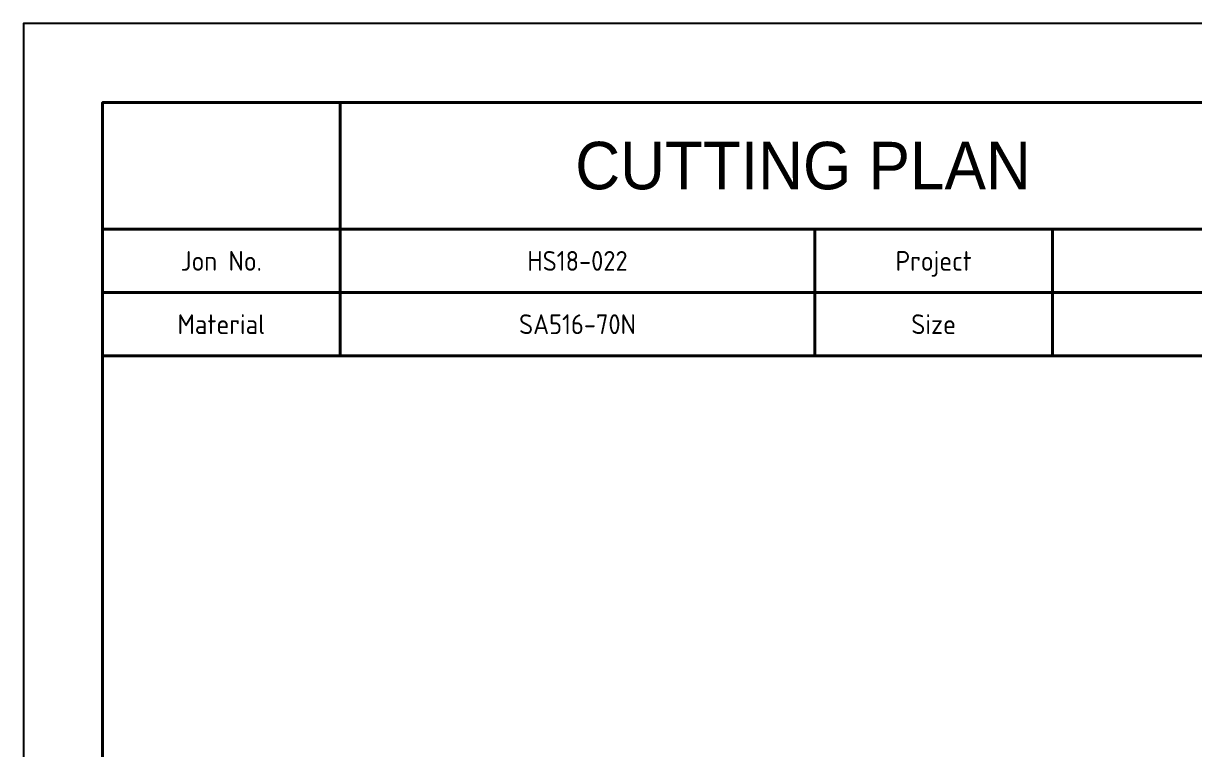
# Model space of a CAD drawing. Header units: millimetres. Extents: x -47360 to 661737, y -45870 to 354580.
# Drawn here: x 320000 to 328878, y 27096 to 32600 of the extents above; entities that cross this region are included whole.
import ezdxf
from ezdxf.enums import TextEntityAlignment as Align

# ---------------------------------------------------------------- set-up
doc = ezdxf.new("R2010")
doc.units = ezdxf.units.MM
doc.header["$LTSCALE"] = 10
doc.layers.add('PAGE', color=9, linetype='Continuous', plot=False)
doc.layers.add('TITLE', color=15, linetype='Continuous', lineweight=40)
doc.styles.get("Standard").update_dxf_attribs({"font": 'isocp2.shx', "bigfont": 'whgtxt.shx'})

# ---------------------------------------------------------------- blocks, each defined once
blk = doc.blocks.new('CP00')
at = {"layer": 'PAGE'}
blk.add_lwpolyline([(0, 0), (297, 0), (297, 210), (0, 210)], close=True, dxfattribs=at)
at = {"layer": 'TITLE'}
for p, q in [((40, 184), (40, 200)), ((10, 184), (287, 184)), ((10, 168), (287, 168))]:
    blk.add_line(p, q, dxfattribs=at)
at = {"layer": 'TITLE', "color": 8}
for p, q in [((40, 168), (40, 184)), ((130, 168), (130, 184)), ((10, 176), (287, 176))]:
    blk.add_line(p, q, dxfattribs=at)
at = {"layer": 'TITLE', "color": 9}
blk.add_line((100, 168), (100, 184), dxfattribs=at)
at = {"layer": 'TITLE', "color": 15}
blk.add_lwpolyline([(10, 10), (287, 10), (287, 200), (10, 200)], close=True, dxfattribs=at)
at = {"layer": 'PAGE', "color": 2}
blk.add_attdef('ATT_NESTINGPLANNO', text='', height=2.5, dxfattribs=at).set_placement((220, 203), align=Align.MIDDLE_CENTER)
for tag, p in [('ATT_OWNERITEMNO', (35, 7.09)), ('ATT_PARTNAME', (35, 2.09))]:
    blk.add_attdef(tag, text='', height=2.5, dxfattribs=at).set_placement(p, align=Align.MIDDLE_LEFT)
at = {"layer": 'TITLE', "color": 2}
for s, p in [('Jon No.', (25, 180)), ('Project', (115, 180)), ('Material', (25, 172)), ('Size', (115, 172))]:
    blk.add_text(s, height=2.5, dxfattribs=at).set_placement(p, align=Align.MIDDLE_CENTER)
at = {"layer": 'TITLE', "color": 3, "insert": (98.5, 192), "char_height": 6, "width": 59.896, "attachment_point": 5}
blk.add_mtext('{\\fHYHeadLine-Medium|b0|i0|c129|p18;CUTTING PLAN}', dxfattribs=at)
at = {"layer": 'TITLE', "color": 2}
for tag, height, p in [('ATT_PORNO', 2.5, (222, 196)), ('ATT_CUTTINGPLANNO', 2.5, (212.75, 188)), ('ATT_PAGENO', 2.5, (264.5, 188)), ('ATT_PAGESUBTOTAL', 2.5, (279.5, 188)), ('ATT_WONO', 2.5, (70, 180)), ('ATT_PROJECT', 2.5, (163.5, 180)), ('ATT_PORWEIGHT', 2, (278.5, 89)), ('ATT_NETWEIGHT', 2, (278.5, 83)), ('ATT_SAVEWEIGHT', 2, (278.5, 77)), ('ATT_SCRAPWEIGHT', 2, (278.5, 71)), ('ATT_CUTTING', 2, (278.5, 65))]:
    blk.add_attdef(tag, text='', height=height, dxfattribs=at).set_placement(p, align=Align.MIDDLE_CENTER)
at = {"layer": 'TITLE', "color": 3}
for tag, p in [('ATT_MATERIAL', (70, 172)), ('ATT_SIZE', (163.5, 172)), ('ATT_QTY', (262.75, 172))]:
    blk.add_attdef(tag, text='', height=2.5, dxfattribs=at).set_placement(p, align=Align.MIDDLE_CENTER)

msp = doc.modelspace()

# ---------------------------------------------------------------- block references
ref = msp.add_blockref('CP00', (320000, 20000), dxfattribs=dict(xscale=60, yscale=60, zscale=60))
ref.add_attrib('ATT_WONO', 'HS18-022', dxfattribs={"layer": 'TITLE', "color": 2, "height": 150}).set_placement((324200, 30800), align=Align.MIDDLE_CENTER)
ref.add_attrib('ATT_MATERIAL', 'SA516-70N', dxfattribs={"layer": 'TITLE', "color": 3, "height": 150}).set_placement((324200, 30320), align=Align.MIDDLE_CENTER)

doc.saveas('drawing.dxf')
